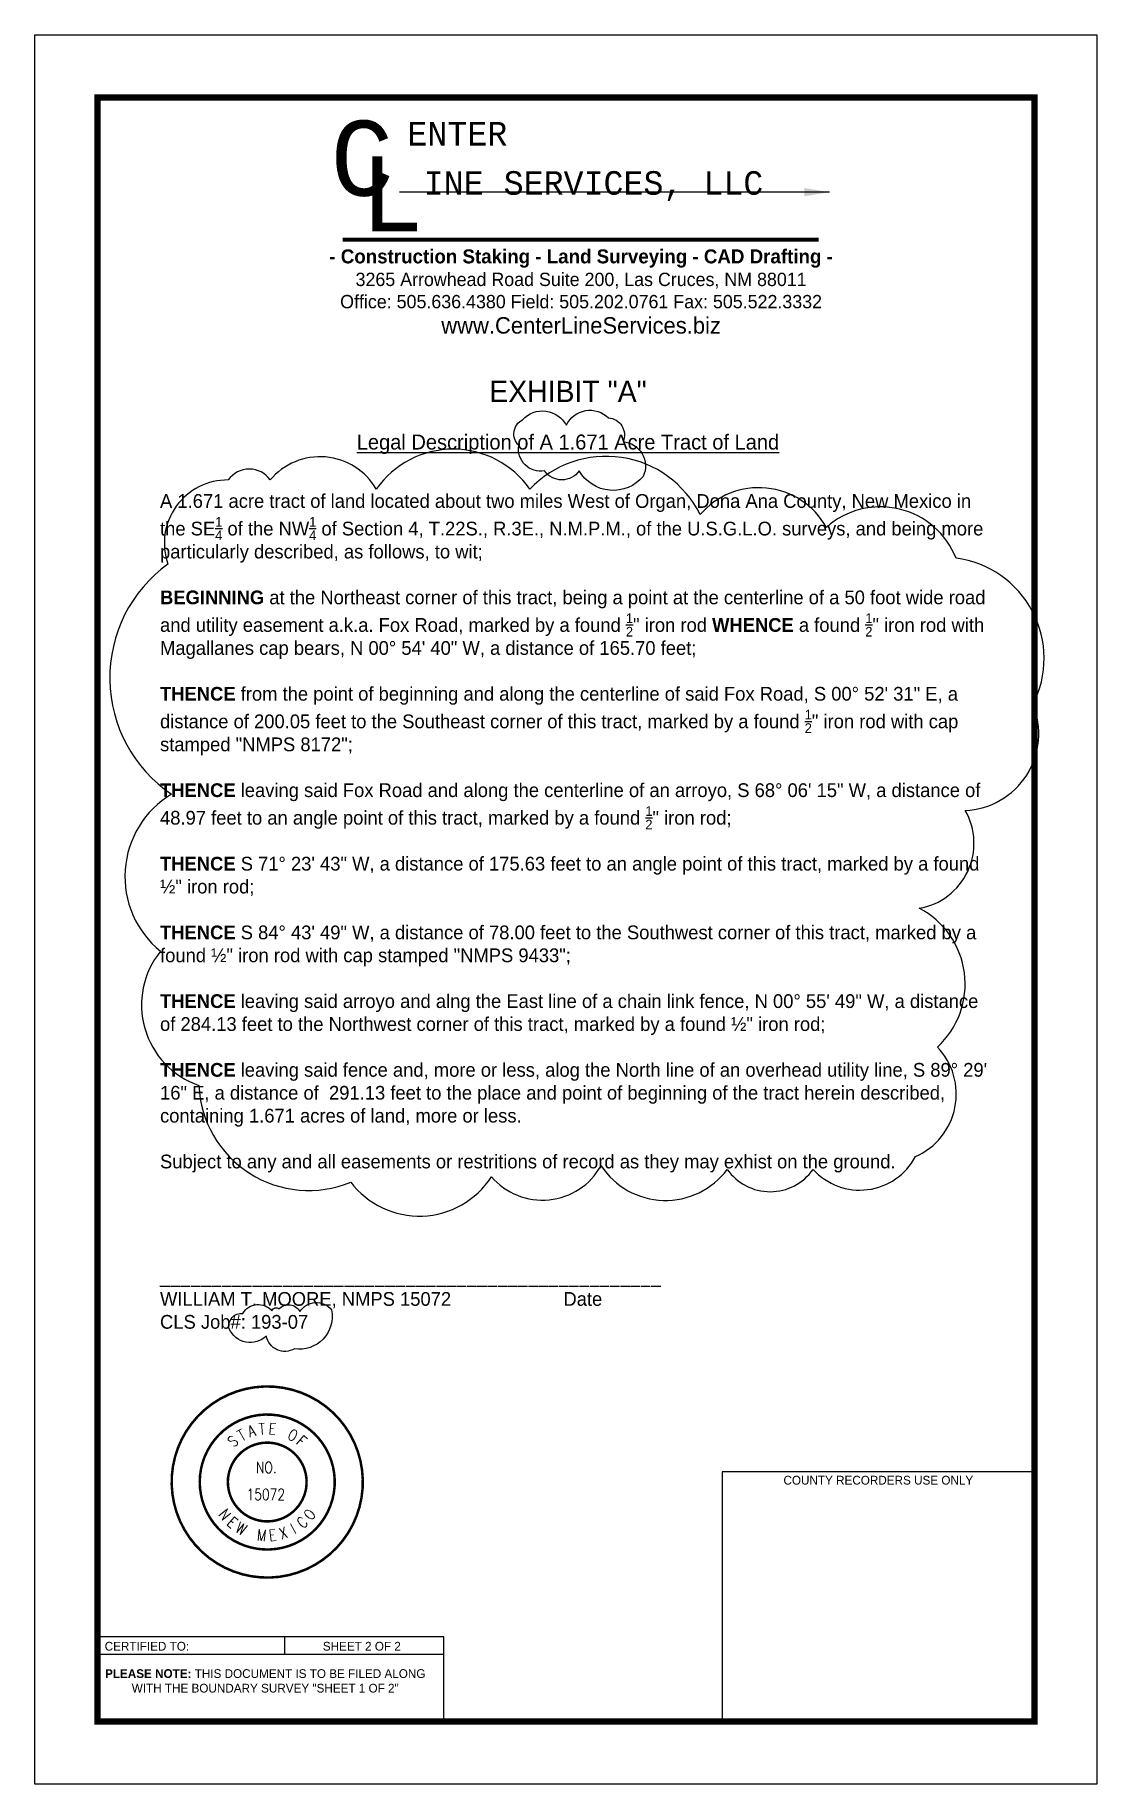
# Paper-space layout 'LEGAL' of a CAD drawing. Header units: feet. Extents: x 16.3 to 24.8, y -1.9 to 12.1.
import ezdxf
from ezdxf.enums import TextEntityAlignment as Align

# ---------------------------------------------------------------- set-up
doc = ezdxf.new("R2010")
doc.units = ezdxf.units.FT
doc.header["$MEASUREMENT"] = 0
for name, color, linetype in [('BORDER', 1, 'Continuous'), ('C--BORDER', 1, 'Continuous'), ('TEXT', 21, 'Continuous')]:
    doc.layers.add(name, color=color, linetype=linetype)
doc.styles.add('CLS BNDY', font='Eurosti.TTF', dxfattribs={"height": 3})
doc.styles.add('STMPTXT', font='ROMANS.shx', dxfattribs={"width": 0.8, "height": 1.27133e-05})
doc.dimstyles.get("Standard").update_dxf_attribs({"dimtxt": 0.18, "dimasz": 0.18, "dimexe": 0.18, "dimexo": 0.0625, "dimgap": 0.09, "dimtad": 0, "dimtih": 1, "dimtoh": 1, "dimdec": 4, "dimzin": 0, "dimdsep": 46, "dimtxsty": 'Standard', "dimcen": 0.09, "dimadec": 0, "dimazin": 0, "dimtfac": 1, "dimtdec": 4, "dimtofl": 0, "dimtmove": 0, "dimatfit": 3, "dimfxl": 0, "dimtolj": 1, "dimtzin": 0, "dimarcsym": 0})

# ---------------------------------------------------------------- blocks, each defined once
blk = doc.blocks.new('STAMP')
at = {"layer": 'TEXT', "color": 21, "const_width": 0.02}
for points in [[(-0.307, 0.675, -1), (0.321, -0.72)], [(-0.307, 0.675, 1), (0.321, -0.72)], [(-0.215, 0.47, 1), (0.229, -0.515)], [(-0.215, 0.47, -1), (0.229, -0.515)], [(-0.122, 0.265, -1), (0.136, -0.31)], [(-0.122, 0.265, 1), (0.136, -0.31)]]:
    blk.add_lwpolyline(points, format="xyb", dxfattribs=at)
at = {"layer": 'TEXT', "color": 21, "style": 'STMPTXT', "width": 0.8}
for s, rotation, p in [('A', 17.1429, (-0.106, 0.343)), ('T', 5.7143, (-0.031, 0.358)), ('E', 354.2857, (0.045, 0.358)), ('S', 40, (-0.239, 0.27)), ('T', 28.5714, (-0.176, 0.313)), ('O', 331.4286, (0.19, 0.313)), ('F', 320, (0.253, 0.27)), ('N', 307.5, (-0.368, -0.31)), ('O', 52.5, (0.382, -0.31)), ('E', 319.1667, (-0.302, -0.38)), ('W', 330.8333, (-0.223, -0.435)), ('M', 354.1667, (-0.041, -0.493)), ('E', 5.8333, (0.055, -0.493)), ('X', 17.5, (0.149, -0.473)), ('I', 29.1667, (0.237, -0.435)), ('C', 40.8333, (0.316, -0.38))]:
    blk.add_text(s, height=0.09, rotation=rotation, dxfattribs=at).set_placement(p, align=Align.CENTER)
for s, p in [('NO.', (-0.084, 0.049)), ('15072', (-0.159, -0.167))]:
    blk.add_text(s, height=0.09, rotation=360, dxfattribs=at).set_placement(p)
blk = doc.blocks.new('A$C7816221D')
at = {"color": 21, "const_width": 0.0314}
blk.add_lwpolyline([(0.419, 0.803), (4.227, 0.803)], dxfattribs=at)
at = {"color": 21}
for s, insert, char_height, width, attachment_point in [('{\\fLucida Console|b0|i0|c0|p49;C}', (0.319, 1.755), 0.6008, 0.68629, 1), ('{\\fLucida Console|b0|i0|c0|p49;\\H0.4x;ENTER}', (0.936, 1.745), 0.47161, 1.53295, 1), ('{\\fLucida Console|b0|i0|c0|p49;L}', (0.557, 1.471), 0.6008, 0.60965, 1), ('{\\fLucida Console|b0|i0|c0|p49;\\H0.4x;INE SERVICES, LLC}', (1.067, 1.351), 0.47161, 4.2249, 1), ('{\\fEurostile|b1|i0|c0|p34;\\H1.05x;- Construction Staking - Land Surveying - CAD Drafting -\\fEurostile|b0|i0|c0|p34;\\P\\H0.9524x;3265 Arrowhead Road Suite 200, Las Cruces, NM 88011\\POffice: 505.636.4380 Field: 505.202.0761 Fax: 505.522.3332\\P\\H1.232x;www.CenterLineServices.biz}', (2.326, 0.725), 0.106735, 4.30923, 2)]:
    blk.add_mtext(s, dxfattribs=dict(at, insert=insert, char_height=char_height, width=width, attachment_point=attachment_point))
blk.add_leader([(4.314, 1.183), (0.872, 1.183)], dimstyle='Standard', override={"dimasz": 0.2, "dimgap": 0.09, "dimtad": 0, "dimpost": "'"}, dxfattribs=at)

psp = doc.layouts.new('LEGAL')

# ---------------------------------------------------------------- linework, layer by layer
at = {"layer": 'BORDER', "const_width": 0.05}
psp.add_lwpolyline([(16.8, 11.646), (24.3, 11.646), (24.3, -1.354), (16.8, -1.354)], close=True, dxfattribs=at)
at = {"layer": 'C--BORDER', "color": 7}
for p, q in [((19.572, -0.675), (16.8, -0.675)), ((18.3, -0.817), (18.3, -0.675)), ((19.572, -1.354), (19.572, -0.675)), ((19.572, -0.817), (16.8, -0.817))]:
    psp.add_line(p, q, dxfattribs=at)
at = {"layer": 'C--BORDER'}
for points in [[(21.168, 8.613, -0.520567), (20.656, 8.657, -0.520567), (20.378, 8.657, -0.520567), (20.173, 8.861, -0.520567), (20.202, 9.066, -0.520567), (20.553, 9.022, -0.520567), (20.89, 9.081, -0.520567), (21.007, 8.891, -0.520567)], [(20.261, 8.511, 0.520567), (19.032, 8.511, 0.520567), (18.183, 8.584, 0.520567), (17.847, 8.584, 0.520567), (17.364, 7.911, 0.520567), (17.393, 6.069, 0.520567), (17.305, 4.812, 0.520567), (17.612, 3.738, 0.520567), (18.827, 2.964, 0.520567), (19.953, 3.007, 0.520567), (20.831, 3.095, 0.520567), (21.841, 3.066, 0.520567), (22.528, 3.066, 0.520567), (23.347, 3.168, 0.520567), (23.523, 4.045, 0.520567), (23.377, 5.156, 0.520567), (23.746, 5.939, 0.520567), (24.287, 6.787, 0.520567), (23.673, 7.957, 0.520567), (22.634, 8.205, 0.520567), (21.624, 8.308, 0.520567)], [(18.377, 1.63, -0.520567), (18.152, 1.732, -0.520567), (17.855, 1.79, -0.520567), (17.964, 1.913, -0.520567), (18.196, 1.934, -0.520567), (18.254, 1.949, -0.520567), (18.42, 1.927, -0.520567), (18.674, 1.941, -0.520567)]]:
    psp.add_lwpolyline(points, format="xyb", close=True, dxfattribs=at)
at = {"layer": 'TEXT'}
for p, q in [((24.3, 0.646), (21.8, 0.646)), ((21.8, 0.646), (21.8, -1.354))]:
    psp.add_line(p, q, dxfattribs=at)
psp.add_lwpolyline([(16.3, 12.146), (24.8, 12.146), (24.8, -1.854), (16.3, -1.854)], close=True, dxfattribs=at)

# ---------------------------------------------------------------- block references
at = {"layer": 'C--BORDER'}
psp.add_blockref('STAMP', (18.152, 0.586), dxfattribs=at)
at = {"layer": 'TEXT'}
psp.add_blockref('A$C7816221D', (18.345, 9.705), dxfattribs=at)

# ---------------------------------------------------------------- texts
at = {"layer": 'TEXT', "style": 'CLS BNDY'}
for s, insert, char_height, width, attachment_point in [('EXHIBIT "A"', (20.566, 9.378), 0.17, 7.2132, 2), ('{\\LLegal Description of A 1.671 Acre Tract of Land}', (20.566, 8.948), 0.12, 7.2132, 2), ('\\A1;A 1.671 acre tract of land located about two miles West of Organ, Dona Ana County, New Mexico in the SE{\\H0.7x;\\S1/4;} of the NW{\\H0.7x;\\S1/4;} of Section 4, T.22S., R.3E., N.M.P.M., of the U.S.G.L.O. surveys, and being more particularly described, as follows, to wit;\\P\\P{\\fEurostile|b1|i0|c0|p34;BEGINNING }at the Northeast corner of this tract, being a point at the centerline of a 50 foot wide road and utility easement a.k.a. Fox Road, marked by a found {\\H0.7x;\\S1/2;}" iron rod {\\fEurostile|b1|i0|c0|p34;WHENCE }a found {\\H0.7x;\\S1/2;}" iron rod with Magallanes cap bears, N 00° 54\' 40" W, a distance of 165.70 feet;{\\fEurostile|b1|i0|c0|p34;\\P}\\P{\\fEurostile|b1|i0|c0|p34;THENCE }from the point of beginning and along the centerline of said Fox Road, S 00° 52\' 31" E, a distance of 200.05 feet to the Southeast corner of this tract, marked by a found {\\H0.7x;\\S1/2;}" iron rod with cap stamped "NMPS 8172";\\P{\\fTimes New Roman|b0|i0|c0|p18;\\P\\fEurostile|b1|i0|c0|p34;THENCE} leaving said Fox Road and along the centerline of an arroyo, S 68° 06\' 15" W, a distance of 48.97 feet to an angle point of this tract, marked by a found {\\H0.7x;\\S1/2;}" iron rod;\\P\\P{\\fEurostile|b1|i0|c0|p34;THENCE} S 71° 23\' 43" W, a distance of 175.63 feet to an angle point of this tract, marked by a found ½" iron rod;\\P\\P{\\fEurostile|b1|i0|c0|p34;THENCE} S 84° 43\' 49" W, a distance of 78.00 feet to the Southwest corner of this tract, marked by a found ½" iron rod with cap stamped "NMPS 9433";\\P\\P{\\fEurostile|b1|i0|c0|p34;THENCE} leaving said arroyo and alng the East line of a chain link fence, N 00° 55\' 49" W, a distance of 284.13 feet to the Northwest corner of this tract, marked by a found ½" iron rod;\\P{\\fTimes New Roman|b0|i0|c0|p18;\\P\\fEurostile|b1|i0|c0|p34;THENCE} leaving said fence and, more or less, alog the North line of an overhead utility line, S 89° 29\' 16" E, a distance of  291.13 feet to the place and point of beginning of the tract herein described, containing 1.671 acres of land, more or less.\\P\\PSubject to any and all easements or restritions of record as they may exhist on the ground.\\P\\P\\P\\P\\P_________________________________________________\\P{\\fEurostile|b0|i0|c0|p34;WILLIAM T. MOORE}, NMPS 15072                      Date\\PCLS Job#: 193-07', (17.301, 8.471), 0.11, 6.64805, 1), ('COUNTY RECORDERS USE ONLY', (23.05, 0.613), 0.07, 2.5, 2), ('CERTIFIED TO:', (16.858, -0.716), 0.07, 1.41263, 1), ('SHEET 2 OF 2', (18.604, -0.716), 0.07, 1.41263, 1), ('{\\fEurostile|b1|i0|c0|p34;\\H0.7x;PLEASE NOTE:\\fEurostile|b0|i0|c0|p34; THIS DOCUMENT IS TO BE FILED ALONG WITH THE BOUNDARY SURVEY "SHEET 1 OF 2"}', (18.143, -0.935), 0.1, 2.60722, 2)]:
    psp.add_mtext(s, dxfattribs=dict(at, insert=insert, char_height=char_height, width=width, attachment_point=attachment_point))

doc.saveas('drawing.dxf')
